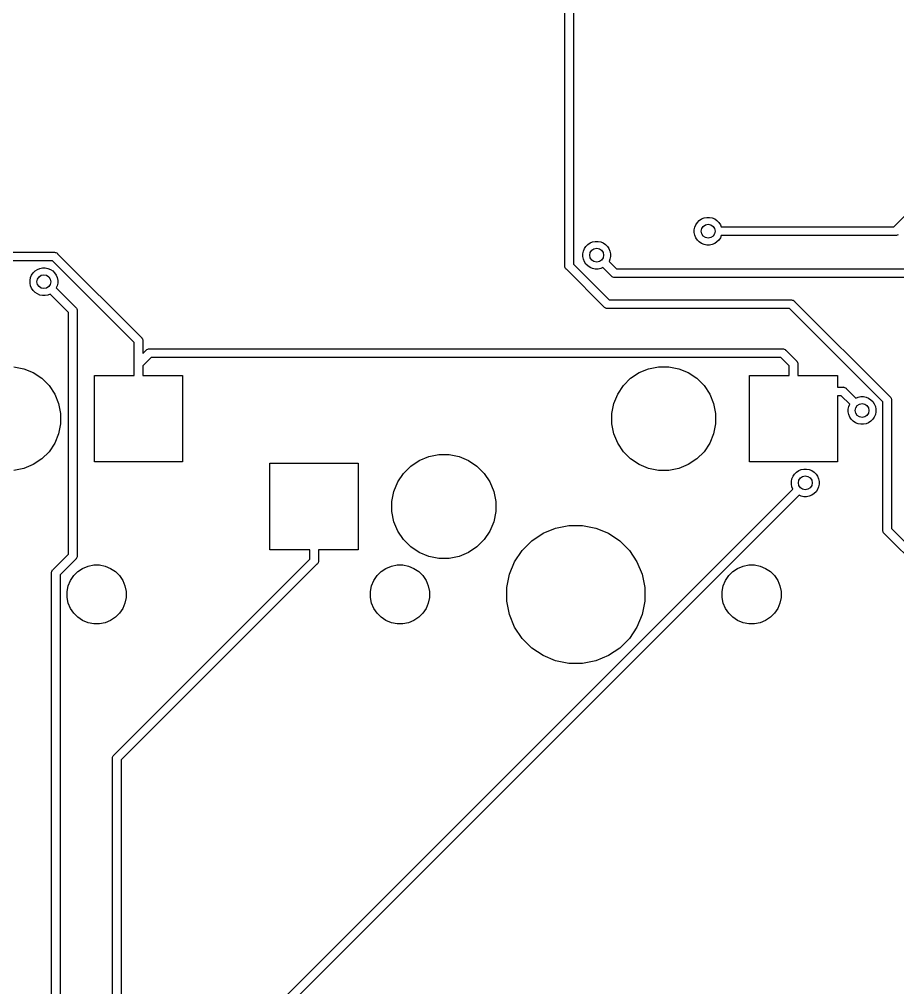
# Model space of a CAD drawing. Extents: x 1.2 to 14.9, y -4.9 to -0.3.
# Drawn here: x 4.322 to 5.321, y -2.677 to -1.576 of the extents above; entities that cross this region are included whole.
import ezdxf

# ---------------------------------------------------------------- set-up
doc = ezdxf.new("R2010")
doc.units = 0
doc.header["$MEASUREMENT"] = 0
doc.layers.add('BLACK', color=7, linetype='CONTINUOUS')

msp = doc.modelspace()

# ---------------------------------------------------------------- linework, layer by layer
at = {"layer": 'BLACK', "linetype": 'CONTINUOUS'}
for p, q in [((5.31673, -1.81194), (5.6851, -1.44356)), ((4.94267, -1.85629), (4.94267, -1.54026)), ((4.95251, -1.54206), (4.95251, -1.85449)), ((5.09328, -1.80682), (5.09548, -1.80463)), ((5.09548, -1.80463), (5.09806, -1.8029)), ((5.09806, -1.8029), (5.10092, -1.80172)), ((5.10092, -1.80172), (5.10396, -1.80111)), ((5.10396, -1.80111), (5.10707, -1.80111)), ((5.10707, -1.80111), (5.11011, -1.80172)), ((5.11011, -1.80172), (5.11298, -1.8029)), ((5.11298, -1.8029), (5.11555, -1.80463)), ((5.11555, -1.80463), (5.11775, -1.80682)), ((5.08977, -1.81531), (5.09037, -1.81226)), ((5.08977, -1.81841), (5.08977, -1.81531)), ((5.09037, -1.81226), (5.09156, -1.8094)), ((5.09156, -1.8094), (5.09328, -1.80682)), ((5.11775, -1.80682), (5.11947, -1.8094)), ((5.11947, -1.8094), (5.12052, -1.81194)), ((5.12052, -1.81194), (5.31673, -1.81194)), ((5.09037, -1.82145), (5.08977, -1.81841)), ((5.09156, -1.82432), (5.09037, -1.82145)), ((5.09328, -1.8269), (5.09156, -1.82432)), ((5.09548, -1.82909), (5.09328, -1.8269)), ((5.11775, -1.8269), (5.11555, -1.82909)), ((5.11947, -1.82432), (5.11775, -1.8269)), ((5.12052, -1.82178), (5.11947, -1.82432)), ((5.31852, -1.82178), (5.12052, -1.82178)), ((5.31876, -1.8218), (5.31852, -1.82178)), ((5.319, -1.82178), (5.31876, -1.8218)), ((5.31901, -1.82178), (5.319, -1.82178)), ((5.31973, -1.82171), (5.31901, -1.82178)), ((5.32066, -1.82143), (5.31973, -1.82171)), ((5.32151, -1.82097), (5.32066, -1.82143)), ((4.96363, -1.83952), (4.96482, -1.83665)), ((4.96482, -1.83665), (4.96654, -1.83408)), ((4.96654, -1.83408), (4.96873, -1.83188)), ((4.96873, -1.83188), (4.97131, -1.83016)), ((4.97131, -1.83016), (4.97418, -1.82897)), ((4.97418, -1.82897), (4.97722, -1.82837)), ((4.97722, -1.82837), (4.98032, -1.82837)), ((4.98032, -1.82837), (4.98337, -1.82897)), ((4.98337, -1.82897), (4.98623, -1.83016)), ((4.98623, -1.83016), (4.98881, -1.83188)), ((4.98881, -1.83188), (4.991, -1.83408)), ((4.991, -1.83408), (4.99273, -1.83665)), ((4.99273, -1.83665), (4.99391, -1.83952)), ((5.09806, -1.83081), (5.09548, -1.82909)), ((5.10092, -1.832), (5.09806, -1.83081)), ((5.10396, -1.83261), (5.10092, -1.832)), ((5.10707, -1.83261), (5.10396, -1.83261)), ((5.11011, -1.832), (5.10707, -1.83261)), ((5.11298, -1.83081), (5.11011, -1.832)), ((5.11555, -1.82909), (5.11298, -1.83081)), ((3.82358, -1.84079), (4.36166, -1.84079)), ((4.36166, -1.84079), (4.3619, -1.84076)), ((4.3619, -1.84076), (4.36214, -1.84079)), ((4.36214, -1.84079), (4.36214, -1.84079)), ((4.36214, -1.84079), (4.36287, -1.84086)), ((4.36287, -1.84086), (4.36379, -1.84114)), ((4.36379, -1.84114), (4.36465, -1.8416)), ((4.36465, -1.8416), (4.3654, -1.84221)), ((4.3654, -1.84221), (4.36555, -1.8424)), ((4.36555, -1.8424), (4.46095, -1.93779)), ((4.96302, -1.84256), (4.96363, -1.83952)), ((4.96302, -1.84567), (4.96302, -1.84256)), ((4.96363, -1.84871), (4.96302, -1.84567)), ((4.96482, -1.85157), (4.96363, -1.84871)), ((4.99391, -1.84871), (4.99286, -1.85125)), ((4.99391, -1.83952), (4.99452, -1.84256)), ((4.99452, -1.84567), (4.99391, -1.84871)), ((4.99452, -1.84256), (4.99452, -1.84567)), ((4.35986, -1.85063), (3.82537, -1.85063)), ((4.34003, -1.86203), (4.34261, -1.86031)), ((4.34261, -1.86031), (4.34548, -1.85912)), ((4.34548, -1.85912), (4.34852, -1.85852)), ((4.34852, -1.85852), (4.35162, -1.85852)), ((4.35162, -1.85852), (4.35466, -1.85912)), ((4.35466, -1.85912), (4.35753, -1.86031)), ((4.35753, -1.86031), (4.36011, -1.86203)), ((4.45272, -1.94348), (4.35986, -1.85063)), ((4.94264, -1.85653), (4.94267, -1.85629)), ((4.94274, -1.8575), (4.94264, -1.85653)), ((4.94302, -1.85842), (4.94274, -1.8575)), ((4.94347, -1.85928), (4.94302, -1.85842)), ((4.94393, -1.85983), (4.94347, -1.85928)), ((4.94409, -1.86003), (4.94393, -1.85983)), ((4.94428, -1.86018), (4.94409, -1.86003)), ((4.98736, -1.90326), (4.94428, -1.86018)), ((4.95251, -1.85449), (4.99305, -1.89503)), ((4.96654, -1.85415), (4.96482, -1.85157)), ((4.96873, -1.85635), (4.96654, -1.85415)), ((4.97131, -1.85807), (4.96873, -1.85635)), ((4.97418, -1.85926), (4.97131, -1.85807)), ((4.97722, -1.85986), (4.97418, -1.85926)), ((4.98032, -1.85986), (4.97722, -1.85986)), ((4.98337, -1.85926), (4.98032, -1.85986)), ((4.9859, -1.85821), (4.98337, -1.85926)), ((4.99551, -1.86782), (4.9859, -1.85821)), ((4.99286, -1.85125), (5.0012, -1.85959)), ((5.0012, -1.85959), (5.48579, -1.85959)), ((4.33432, -1.87271), (4.33493, -1.86967)), ((4.33493, -1.86967), (4.33612, -1.8668)), ((4.33612, -1.8668), (4.33784, -1.86423)), ((4.33784, -1.86423), (4.34003, -1.86203)), ((4.36011, -1.86203), (4.3623, -1.86423)), ((4.3623, -1.86423), (4.36403, -1.8668)), ((4.36403, -1.8668), (4.36521, -1.86967)), ((4.36521, -1.86967), (4.36582, -1.87271)), ((4.99567, -1.868), (4.99551, -1.86782)), ((4.99586, -1.86816), (4.99567, -1.868)), ((4.9964, -1.86861), (4.99586, -1.86816)), ((4.99586, -1.86816), (4.99586, -1.86816)), ((4.99642, -1.86862), (4.9964, -1.86861)), ((4.99727, -1.86908), (4.99642, -1.86862)), ((4.9982, -1.86936), (4.99727, -1.86908)), ((4.99892, -1.86943), (4.9982, -1.86936)), ((4.99917, -1.86945), (4.99892, -1.86943)), ((4.99892, -1.86943), (4.99892, -1.86943)), ((4.99941, -1.86943), (4.99917, -1.86945)), ((5.48399, -1.86943), (4.99941, -1.86943)), ((4.33432, -1.87581), (4.33432, -1.87271)), ((4.33493, -1.87886), (4.33432, -1.87581)), ((4.33612, -1.88172), (4.33493, -1.87886)), ((4.33784, -1.8843), (4.33612, -1.88172)), ((4.36521, -1.87886), (4.36416, -1.8814)), ((4.36416, -1.8814), (4.38627, -1.9035)), ((4.36582, -1.87581), (4.36521, -1.87886)), ((4.36582, -1.87271), (4.36582, -1.87581)), ((4.34003, -1.8865), (4.33784, -1.8843)), ((4.34261, -1.88822), (4.34003, -1.8865)), ((4.34548, -1.88941), (4.34261, -1.88822)), ((4.34852, -1.89001), (4.34548, -1.88941)), ((4.35162, -1.89001), (4.34852, -1.89001)), ((4.35466, -1.88941), (4.35162, -1.89001)), ((4.3572, -1.88836), (4.35466, -1.88941)), ((4.37804, -1.90919), (4.3572, -1.88836)), ((4.38627, -1.9035), (4.38645, -1.90365)), ((4.38645, -1.90365), (4.38661, -1.90384)), ((4.38661, -1.90384), (4.38661, -1.90384)), ((4.38661, -1.90384), (4.38707, -1.9044)), ((4.38707, -1.9044), (4.38753, -1.90526)), ((4.38753, -1.90526), (4.38781, -1.90618)), ((4.98751, -1.90345), (4.98736, -1.90326)), ((4.9877, -1.9036), (4.98751, -1.90345)), ((4.98826, -1.90406), (4.9877, -1.9036)), ((4.9877, -1.9036), (4.9877, -1.9036)), ((4.98894, -1.90443), (4.98826, -1.90406)), ((4.98912, -1.90452), (4.98894, -1.90443)), ((4.99004, -1.9048), (4.98912, -1.90452)), ((4.99077, -1.90487), (4.99004, -1.9048)), ((4.99101, -1.9049), (4.99077, -1.90487)), ((4.99077, -1.90487), (4.99077, -1.90487)), ((4.99125, -1.90487), (4.99101, -1.9049)), ((5.19818, -1.90487), (4.99125, -1.90487)), ((4.99305, -1.89503), (5.19998, -1.89503)), ((5.30425, -2.01095), (5.19818, -1.90487)), ((5.19998, -1.89503), (5.20022, -1.89501)), ((5.20022, -1.89501), (5.20046, -1.89503)), ((5.20046, -1.89503), (5.20046, -1.89503)), ((5.20046, -1.89503), (5.20118, -1.8951)), ((5.20118, -1.8951), (5.20211, -1.89538)), ((5.20211, -1.89538), (5.20296, -1.89584)), ((5.20296, -1.89584), (5.20371, -1.89646)), ((5.20371, -1.89646), (5.20387, -1.89664)), ((5.20387, -1.89664), (5.31248, -2.00526)), ((4.37804, -2.18414), (4.37804, -1.90919)), ((4.38781, -1.90618), (4.38788, -1.90691)), ((4.38788, -1.90691), (4.38788, -1.90691)), ((4.38788, -1.90691), (4.3879, -1.90715)), ((4.3879, -1.90715), (4.38788, -1.90739)), ((4.38788, -1.90739), (4.38788, -2.18594)), ((4.46095, -1.93779), (4.46113, -1.93795)), ((4.46113, -1.93795), (4.46129, -1.93814)), ((4.46129, -1.93814), (4.46129, -1.93814)), ((4.46129, -1.93814), (4.46175, -1.9387)), ((4.45272, -1.96774), (4.45272, -1.94348)), ((4.46175, -1.9387), (4.46207, -1.93929)), ((4.46207, -1.93929), (4.46221, -1.93955)), ((4.46221, -1.93955), (4.46249, -1.94048)), ((4.46249, -1.94048), (4.46256, -1.9412)), ((4.46256, -1.9412), (4.46256, -1.9412)), ((4.46256, -1.9412), (4.46258, -1.94144)), ((4.46258, -1.94144), (4.46256, -1.94169)), ((4.46256, -1.94169), (4.46256, -1.9561)), ((4.46256, -1.9561), (4.4664, -1.95226)), ((4.47209, -1.96049), (4.46256, -1.97002)), ((4.4664, -1.95226), (4.46655, -1.95207)), ((4.46655, -1.95207), (4.46674, -1.95192)), ((4.46674, -1.95192), (4.4673, -1.95146)), ((4.46674, -1.95192), (4.46674, -1.95192)), ((4.4673, -1.95146), (4.46815, -1.951)), ((4.46815, -1.951), (4.46908, -1.95072)), ((4.46908, -1.95072), (4.46981, -1.95065)), ((4.46981, -1.95065), (4.47005, -1.95063)), ((4.46981, -1.95065), (4.46981, -1.95065)), ((4.47005, -1.95063), (4.47029, -1.95065)), ((4.47029, -1.95065), (5.18999, -1.95065)), ((5.18819, -1.96049), (4.47209, -1.96049)), ((5.19772, -1.97002), (5.18819, -1.96049)), ((5.18999, -1.95065), (5.19023, -1.95063)), ((5.19023, -1.95063), (5.19047, -1.95065)), ((5.19047, -1.95065), (5.19047, -1.95065)), ((5.19047, -1.95065), (5.19119, -1.95072)), ((5.19119, -1.95072), (5.19212, -1.951)), ((5.19212, -1.951), (5.19298, -1.95146)), ((5.19298, -1.95146), (5.19372, -1.95207)), ((5.19372, -1.95207), (5.19388, -1.95226)), ((5.19388, -1.95226), (5.20595, -1.96433)), ((4.31582, -1.97094), (4.32723, -1.97321)), ((4.45269, -1.96798), (4.45272, -1.96774)), ((4.45272, -1.96822), (4.45269, -1.96798)), ((4.45272, -1.98079), (4.45272, -1.96822)), ((4.45272, -1.96822), (4.45272, -1.96822)), ((4.45272, -1.96822), (4.45272, -1.96822)), ((4.46256, -1.97002), (4.46256, -1.98079)), ((5.03777, -1.97321), (5.04918, -1.97094)), ((5.04918, -1.97094), (5.06082, -1.97094)), ((5.06082, -1.97094), (5.07223, -1.97321)), ((5.19772, -1.98079), (5.19772, -1.97002)), ((5.20595, -1.96433), (5.20613, -1.96448)), ((5.20613, -1.96448), (5.20629, -1.96467)), ((5.20629, -1.96467), (5.20629, -1.96467)), ((5.20629, -1.96467), (5.20675, -1.96523)), ((5.20675, -1.96523), (5.2071, -1.96589)), ((5.2071, -1.96589), (5.20721, -1.96609)), ((5.20721, -1.96609), (5.20749, -1.96702)), ((5.20749, -1.96702), (5.20756, -1.96774)), ((5.20756, -1.96774), (5.20756, -1.96774)), ((5.20756, -1.96774), (5.20758, -1.96798)), ((5.20758, -1.96798), (5.20756, -1.96822)), ((5.20756, -1.96822), (5.20756, -1.98079)), ((4.32723, -1.97321), (4.33797, -1.97767)), ((4.33797, -1.97767), (4.34765, -1.98413)), ((4.40744, -2.07921), (4.40744, -1.98079)), ((4.40744, -1.98079), (4.45272, -1.98079)), ((4.46256, -1.98079), (4.50783, -1.98079)), ((4.50783, -1.98079), (4.50783, -2.07921)), ((5.01735, -1.98413), (5.02703, -1.97767)), ((5.02703, -1.97767), (5.03777, -1.97321)), ((5.07223, -1.97321), (5.08297, -1.97767)), ((5.08297, -1.97767), (5.09265, -1.98413)), ((5.15244, -2.07921), (5.15244, -1.98079)), ((5.15244, -1.98079), (5.19772, -1.98079)), ((5.20756, -1.98079), (5.25283, -1.98079)), ((5.25283, -1.98079), (5.25283, -1.99407)), ((4.34765, -1.98413), (4.35587, -1.99235)), ((4.35587, -1.99235), (4.36233, -2.00203)), ((5.00267, -2.00203), (5.00913, -1.99235)), ((5.00913, -1.99235), (5.01735, -1.98413)), ((5.09265, -1.98413), (5.10087, -1.99235)), ((5.10087, -1.99235), (5.10733, -2.00203)), ((4.36233, -2.00203), (4.36679, -2.01277)), ((4.99821, -2.01277), (5.00267, -2.00203)), ((5.10733, -2.00203), (5.11179, -2.01277)), ((5.25283, -1.99407), (5.25863, -1.99407)), ((5.25683, -2.00391), (5.25283, -2.00391)), ((5.25283, -2.00391), (5.25283, -2.07921)), ((5.26653, -2.01361), (5.25683, -2.00391)), ((5.25863, -1.99407), (5.25887, -1.99404)), ((5.25887, -1.99404), (5.25911, -1.99407)), ((5.25911, -1.99407), (5.25911, -1.99407)), ((5.25911, -1.99407), (5.25983, -1.99414)), ((5.25983, -1.99414), (5.26076, -1.99442)), ((5.26076, -1.99442), (5.26161, -1.99488)), ((5.26161, -1.99488), (5.26236, -1.99549)), ((5.26236, -1.99549), (5.26252, -1.99568)), ((5.26252, -1.99568), (5.27349, -2.00665)), ((4.36679, -2.01277), (4.36906, -2.02418)), ((4.99594, -2.02418), (4.99821, -2.01277)), ((5.11179, -2.01277), (5.11406, -2.02418)), ((5.26548, -2.01615), (5.26653, -2.01361)), ((5.27349, -2.00665), (5.27602, -2.0056)), ((5.27602, -2.0056), (5.27907, -2.00499)), ((5.27907, -2.00499), (5.28217, -2.00499)), ((5.28217, -2.00499), (5.28521, -2.0056)), ((5.28521, -2.0056), (5.28808, -2.00678)), ((5.28808, -2.00678), (5.29066, -2.00851)), ((5.29066, -2.00851), (5.29285, -2.0107)), ((5.29285, -2.0107), (5.29457, -2.01328)), ((5.29457, -2.01328), (5.29576, -2.01615)), ((5.30425, -2.15683), (5.30425, -2.01095)), ((5.31248, -2.00526), (5.31267, -2.00541)), ((5.31267, -2.00541), (5.31282, -2.0056)), ((5.31282, -2.0056), (5.31328, -2.00616)), ((5.31328, -2.00616), (5.31362, -2.00678)), ((5.31362, -2.00678), (5.31374, -2.00702)), ((5.31374, -2.00702), (5.31402, -2.00794)), ((5.31402, -2.00794), (5.31409, -2.00867)), ((5.31409, -2.00867), (5.31409, -2.00867)), ((5.31409, -2.00867), (5.31412, -2.00891)), ((5.31412, -2.00891), (5.31409, -2.00915)), ((5.31409, -2.00915), (5.31409, -2.15504)), ((4.36906, -2.02418), (4.36906, -2.03582)), ((4.99594, -2.03582), (4.99594, -2.02418)), ((5.11406, -2.02418), (5.11406, -2.03582)), ((5.26487, -2.01919), (5.26548, -2.01615)), ((5.26487, -2.02229), (5.26487, -2.01919)), ((5.26548, -2.02533), (5.26487, -2.02229)), ((5.26666, -2.0282), (5.26548, -2.02533)), ((5.29576, -2.02533), (5.29457, -2.0282)), ((5.29576, -2.01615), (5.29637, -2.01919)), ((5.29637, -2.02229), (5.29576, -2.02533)), ((5.29637, -2.01919), (5.29637, -2.02229)), ((4.36906, -2.03582), (4.36679, -2.04723)), ((4.99821, -2.04723), (4.99594, -2.03582)), ((5.11406, -2.03582), (5.11179, -2.04723)), ((5.26839, -2.03078), (5.26666, -2.0282)), ((5.27058, -2.03297), (5.26839, -2.03078)), ((5.27316, -2.0347), (5.27058, -2.03297)), ((5.27602, -2.03588), (5.27316, -2.0347)), ((5.27907, -2.03649), (5.27602, -2.03588)), ((5.28217, -2.03649), (5.27907, -2.03649)), ((5.28521, -2.03588), (5.28217, -2.03649)), ((5.28808, -2.0347), (5.28521, -2.03588)), ((5.29066, -2.03297), (5.28808, -2.0347)), ((5.29285, -2.03078), (5.29066, -2.03297)), ((5.29457, -2.0282), (5.29285, -2.03078)), ((4.36679, -2.04723), (4.36233, -2.05797)), ((5.00267, -2.05797), (4.99821, -2.04723)), ((5.11179, -2.04723), (5.10733, -2.05797)), ((4.36233, -2.05797), (4.35587, -2.06765)), ((5.00913, -2.06765), (5.00267, -2.05797)), ((5.10733, -2.05797), (5.10087, -2.06765)), ((4.35587, -2.06765), (4.34765, -2.07587)), ((5.01735, -2.07587), (5.00913, -2.06765)), ((5.10087, -2.06765), (5.09265, -2.07587)), ((4.34765, -2.07587), (4.33797, -2.08233)), ((4.50783, -2.07921), (4.40744, -2.07921)), ((4.60717, -2.17921), (4.60717, -2.08079)), ((4.60717, -2.08079), (4.70756, -2.08079)), ((4.70756, -2.08079), (4.70756, -2.17921)), ((4.76735, -2.08413), (4.77703, -2.07767)), ((4.77703, -2.07767), (4.78777, -2.07321)), ((4.78777, -2.07321), (4.79918, -2.07094)), ((4.79918, -2.07094), (4.81082, -2.07094)), ((4.81082, -2.07094), (4.82223, -2.07321)), ((4.82223, -2.07321), (4.83297, -2.07767)), ((4.83297, -2.07767), (4.84265, -2.08413)), ((5.02703, -2.08233), (5.01735, -2.07587)), ((5.09265, -2.07587), (5.08297, -2.08233)), ((5.25283, -2.07921), (5.15244, -2.07921)), ((4.32723, -2.08679), (4.31582, -2.08906)), ((4.33797, -2.08233), (4.32723, -2.08679)), ((4.75267, -2.10203), (4.75913, -2.09235)), ((4.75913, -2.09235), (4.76735, -2.08413)), ((4.84265, -2.08413), (4.85087, -2.09235)), ((4.85087, -2.09235), (4.85733, -2.10203)), ((5.03777, -2.08679), (5.02703, -2.08233)), ((5.04918, -2.08906), (5.03777, -2.08679)), ((5.06082, -2.08906), (5.04918, -2.08906)), ((5.07223, -2.08679), (5.06082, -2.08906)), ((5.08297, -2.08233), (5.07223, -2.08679)), ((5.20381, -2.09307), (5.20601, -2.09088)), ((5.20601, -2.09088), (5.20859, -2.08915)), ((5.20859, -2.08915), (5.21145, -2.08797)), ((5.21145, -2.08797), (5.2145, -2.08736)), ((5.2145, -2.08736), (5.2176, -2.08736)), ((5.2176, -2.08736), (5.22064, -2.08797)), ((5.22064, -2.08797), (5.22351, -2.08915)), ((5.22351, -2.08915), (5.22609, -2.09088)), ((5.22609, -2.09088), (5.22828, -2.09307)), ((4.74821, -2.11277), (4.75267, -2.10203)), ((4.85733, -2.10203), (4.86179, -2.11277)), ((5.2003, -2.10156), (5.2009, -2.09852)), ((5.2003, -2.10466), (5.2003, -2.10156)), ((5.2009, -2.09852), (5.20209, -2.09565)), ((5.20209, -2.09565), (5.20381, -2.09307)), ((5.22828, -2.09307), (5.23, -2.09565)), ((5.23, -2.09565), (5.23119, -2.09852)), ((5.23119, -2.09852), (5.2318, -2.10156)), ((5.2318, -2.10156), (5.2318, -2.10466)), ((4.58621, -2.72599), (5.20196, -2.11024)), ((4.74594, -2.12418), (4.74821, -2.11277)), ((4.86179, -2.11277), (4.86406, -2.12418)), ((5.2009, -2.1077), (5.2003, -2.10466)), ((5.20196, -2.11024), (5.2009, -2.1077)), ((5.22828, -2.11315), (5.22609, -2.11534)), ((5.23, -2.11057), (5.22828, -2.11315)), ((5.23119, -2.1077), (5.23, -2.11057)), ((5.2318, -2.10466), (5.23119, -2.1077)), ((5.20892, -2.1172), (4.59444, -2.73168)), ((4.74594, -2.13582), (4.74594, -2.12418)), ((4.86406, -2.12418), (4.86406, -2.13582)), ((5.21145, -2.11825), (5.20892, -2.1172)), ((5.2145, -2.11886), (5.21145, -2.11825)), ((5.2176, -2.11886), (5.2145, -2.11886)), ((5.22064, -2.11825), (5.2176, -2.11886)), ((5.22351, -2.11707), (5.22064, -2.11825)), ((5.22609, -2.11534), (5.22351, -2.11707)), ((4.74821, -2.14723), (4.74594, -2.13582)), ((4.86406, -2.13582), (4.86179, -2.14723)), ((4.75267, -2.15797), (4.74821, -2.14723)), ((4.86179, -2.14723), (4.85733, -2.15797)), ((4.75913, -2.16765), (4.75267, -2.15797)), ((4.85733, -2.15797), (4.85087, -2.16765)), ((4.91782, -2.16043), (4.9321, -2.15452)), ((4.9321, -2.15452), (4.94727, -2.1515)), ((4.94727, -2.1515), (4.96273, -2.1515)), ((4.96273, -2.1515), (4.9779, -2.15452)), ((4.9779, -2.15452), (4.99218, -2.16043)), ((5.30423, -2.15707), (5.30425, -2.15683)), ((5.30432, -2.15804), (5.30423, -2.15707)), ((5.3046, -2.15897), (5.30432, -2.15804)), ((5.31409, -2.15504), (5.81312, -2.65406)), ((4.76735, -2.17587), (4.75913, -2.16765)), ((4.85087, -2.16765), (4.84265, -2.17587)), ((4.89403, -2.17996), (4.90496, -2.16903)), ((4.90496, -2.16903), (4.91782, -2.16043)), ((4.99218, -2.16043), (5.00504, -2.16903)), ((5.00504, -2.16903), (5.01597, -2.17996)), ((5.30506, -2.15982), (5.3046, -2.15897)), ((5.30552, -2.16038), (5.30506, -2.15982)), ((5.30568, -2.16057), (5.30552, -2.16038)), ((5.30586, -2.16073), (5.30568, -2.16057)), ((5.80743, -2.66229), (5.30586, -2.16073)), ((4.65244, -2.17921), (4.60717, -2.17921)), ((4.65244, -2.18998), (4.65244, -2.17921)), ((4.70756, -2.17921), (4.66228, -2.17921)), ((4.66228, -2.17921), (4.66228, -2.19178)), ((4.77703, -2.18233), (4.76735, -2.17587)), ((4.84265, -2.17587), (4.83297, -2.18233)), ((4.88543, -2.19282), (4.89403, -2.17996)), ((5.01597, -2.17996), (5.02457, -2.19282)), ((4.36019, -2.20199), (4.37804, -2.18414)), ((4.38627, -2.18983), (4.36842, -2.20768)), ((4.38645, -2.18968), (4.38627, -2.18983)), ((4.38661, -2.18949), (4.38645, -2.18968)), ((4.38707, -2.18893), (4.38661, -2.18949)), ((4.38661, -2.18949), (4.38661, -2.18949)), ((4.38711, -2.18884), (4.38707, -2.18893)), ((4.38753, -2.18807), (4.38711, -2.18884)), ((4.38781, -2.18715), (4.38753, -2.18807)), ((4.38788, -2.18642), (4.38781, -2.18715)), ((4.38788, -2.18594), (4.3879, -2.18618)), ((4.3879, -2.18618), (4.38788, -2.18642)), ((4.38788, -2.18642), (4.38788, -2.18642)), ((4.42982, -2.4126), (4.65244, -2.18998)), ((4.66228, -2.19178), (4.66231, -2.19202)), ((4.78777, -2.18679), (4.77703, -2.18233)), ((4.79918, -2.18906), (4.78777, -2.18679)), ((4.81082, -2.18906), (4.79918, -2.18906)), ((4.82223, -2.18679), (4.81082, -2.18906)), ((4.83297, -2.18233), (4.82223, -2.18679)), ((4.35939, -2.20289), (4.36, -2.20214)), ((4.36, -2.20214), (4.36019, -2.20199)), ((4.38864, -2.20398), (4.39413, -2.20031)), ((4.39413, -2.20031), (4.40023, -2.19779)), ((4.40023, -2.19779), (4.4067, -2.1965)), ((4.4067, -2.1965), (4.4133, -2.1965)), ((4.4133, -2.1965), (4.41977, -2.19779)), ((4.41977, -2.19779), (4.42587, -2.20031)), ((4.42587, -2.20031), (4.43135, -2.20398)), ((4.66067, -2.19567), (4.43806, -2.41829)), ((4.66086, -2.19552), (4.66067, -2.19567)), ((4.66111, -2.19521), (4.66086, -2.19552)), ((4.66147, -2.19477), (4.66111, -2.19521)), ((4.66193, -2.19391), (4.66147, -2.19477)), ((4.66205, -2.19353), (4.66193, -2.19391)), ((4.66221, -2.19298), (4.66205, -2.19353)), ((4.66228, -2.19226), (4.66221, -2.19298)), ((4.66231, -2.19202), (4.66228, -2.19226)), ((4.66228, -2.19226), (4.66228, -2.19226)), ((4.73365, -2.20398), (4.73913, -2.20031)), ((4.73913, -2.20031), (4.74523, -2.19779)), ((4.74523, -2.19779), (4.7517, -2.1965)), ((4.7517, -2.1965), (4.7583, -2.1965)), ((4.7583, -2.1965), (4.76477, -2.19779)), ((4.76477, -2.19779), (4.77087, -2.20031)), ((4.77087, -2.20031), (4.77635, -2.20398)), ((4.87952, -2.2071), (4.88543, -2.19282)), ((5.02457, -2.19282), (5.03048, -2.2071)), ((5.13364, -2.20398), (5.13913, -2.20031)), ((5.13913, -2.20031), (5.14523, -2.19779)), ((5.14523, -2.19779), (5.1517, -2.1965)), ((5.1517, -2.1965), (5.1583, -2.1965)), ((5.1583, -2.1965), (5.16477, -2.19779)), ((5.16477, -2.19779), (5.17087, -2.20031)), ((5.17087, -2.20031), (5.17636, -2.20398)), ((4.35855, -2.20564), (4.35858, -2.2054)), ((4.35858, -2.20588), (4.35855, -2.20564)), ((4.35858, -2.2054), (4.35865, -2.20467)), ((4.35858, -2.2054), (4.35858, -2.2054)), ((4.35858, -2.77027), (4.35858, -2.20588)), ((4.35865, -2.20467), (4.35893, -2.20375)), ((4.35893, -2.20375), (4.35939, -2.20289)), ((4.36842, -2.20768), (4.36842, -2.76847)), ((4.38031, -2.21413), (4.38398, -2.20864)), ((4.38398, -2.20864), (4.38864, -2.20398)), ((4.43135, -2.20398), (4.43602, -2.20864)), ((4.43602, -2.20864), (4.43969, -2.21413)), ((4.72531, -2.21413), (4.72898, -2.20864)), ((4.72898, -2.20864), (4.73365, -2.20398)), ((4.77635, -2.20398), (4.78102, -2.20864)), ((4.78102, -2.20864), (4.78469, -2.21413)), ((4.8765, -2.22227), (4.87952, -2.2071)), ((5.03048, -2.2071), (5.0335, -2.22227)), ((5.12531, -2.21413), (5.12898, -2.20864)), ((5.12898, -2.20864), (5.13364, -2.20398)), ((5.17636, -2.20398), (5.18102, -2.20864)), ((5.18102, -2.20864), (5.18469, -2.21413)), ((4.3765, -2.2267), (4.37779, -2.22023)), ((4.37779, -2.22023), (4.38031, -2.21413)), ((4.43969, -2.21413), (4.44221, -2.22023)), ((4.44221, -2.22023), (4.4435, -2.2267)), ((4.7215, -2.2267), (4.72279, -2.22023)), ((4.72279, -2.22023), (4.72531, -2.21413)), ((4.78469, -2.21413), (4.78721, -2.22023)), ((4.78721, -2.22023), (4.7885, -2.2267)), ((4.8765, -2.23773), (4.8765, -2.22227)), ((5.0335, -2.22227), (5.0335, -2.23773)), ((5.1215, -2.2267), (5.12279, -2.22023)), ((5.12279, -2.22023), (5.12531, -2.21413)), ((5.18469, -2.21413), (5.18721, -2.22023)), ((5.18721, -2.22023), (5.1885, -2.2267)), ((4.3765, -2.2333), (4.3765, -2.2267)), ((4.37779, -2.23977), (4.3765, -2.2333)), ((4.4435, -2.2333), (4.44221, -2.23977)), ((4.4435, -2.2267), (4.4435, -2.2333)), ((4.7215, -2.2333), (4.7215, -2.2267)), ((4.72279, -2.23977), (4.7215, -2.2333)), ((4.7885, -2.2333), (4.78721, -2.23977)), ((4.7885, -2.2267), (4.7885, -2.2333)), ((5.1215, -2.2333), (5.1215, -2.2267)), ((5.12279, -2.23977), (5.1215, -2.2333)), ((5.1885, -2.2333), (5.18721, -2.23977)), ((5.1885, -2.2267), (5.1885, -2.2333)), ((4.38031, -2.24587), (4.37779, -2.23977)), ((4.38398, -2.25135), (4.38031, -2.24587)), ((4.43969, -2.24587), (4.43602, -2.25135)), ((4.44221, -2.23977), (4.43969, -2.24587)), ((4.72531, -2.24587), (4.72279, -2.23977)), ((4.72898, -2.25135), (4.72531, -2.24587)), ((4.78469, -2.24587), (4.78102, -2.25135)), ((4.78721, -2.23977), (4.78469, -2.24587)), ((4.87952, -2.2529), (4.8765, -2.23773)), ((5.0335, -2.23773), (5.03048, -2.2529)), ((5.12531, -2.24587), (5.12279, -2.23977)), ((5.12898, -2.25135), (5.12531, -2.24587)), ((5.18469, -2.24587), (5.18102, -2.25135)), ((5.18721, -2.23977), (5.18469, -2.24587)), ((4.38864, -2.25602), (4.38398, -2.25135)), ((4.39413, -2.25969), (4.38864, -2.25602)), ((4.43135, -2.25602), (4.42587, -2.25969)), ((4.43602, -2.25135), (4.43135, -2.25602)), ((4.73365, -2.25602), (4.72898, -2.25135)), ((4.73913, -2.25969), (4.73365, -2.25602)), ((4.77635, -2.25602), (4.77087, -2.25969)), ((4.78102, -2.25135), (4.77635, -2.25602)), ((4.88543, -2.26718), (4.87952, -2.2529)), ((5.03048, -2.2529), (5.02457, -2.26718)), ((5.13364, -2.25602), (5.12898, -2.25135)), ((5.13913, -2.25969), (5.13364, -2.25602)), ((5.17636, -2.25602), (5.17087, -2.25969)), ((5.18102, -2.25135), (5.17636, -2.25602)), ((4.40023, -2.26221), (4.39413, -2.25969)), ((4.4067, -2.2635), (4.40023, -2.26221)), ((4.4133, -2.2635), (4.4067, -2.2635)), ((4.41977, -2.26221), (4.4133, -2.2635)), ((4.42587, -2.25969), (4.41977, -2.26221)), ((4.74523, -2.26221), (4.73913, -2.25969)), ((4.7517, -2.2635), (4.74523, -2.26221)), ((4.7583, -2.2635), (4.7517, -2.2635)), ((4.76477, -2.26221), (4.7583, -2.2635)), ((4.77087, -2.25969), (4.76477, -2.26221)), ((4.89403, -2.28004), (4.88543, -2.26718)), ((5.02457, -2.26718), (5.01597, -2.28004)), ((5.14523, -2.26221), (5.13913, -2.25969)), ((5.1517, -2.2635), (5.14523, -2.26221)), ((5.1583, -2.2635), (5.1517, -2.2635)), ((5.16477, -2.26221), (5.1583, -2.2635)), ((5.17087, -2.25969), (5.16477, -2.26221)), ((4.90496, -2.29097), (4.89403, -2.28004)), ((5.01597, -2.28004), (5.00504, -2.29097)), ((4.91782, -2.29957), (4.90496, -2.29097)), ((4.9321, -2.30548), (4.91782, -2.29957)), ((4.99218, -2.29957), (4.9779, -2.30548)), ((5.00504, -2.29097), (4.99218, -2.29957)), ((4.94727, -2.3085), (4.9321, -2.30548)), ((4.96273, -2.3085), (4.94727, -2.3085)), ((4.9779, -2.30548), (4.96273, -2.3085)), ((4.42819, -2.41625), (4.42828, -2.41528)), ((4.42821, -2.41649), (4.42819, -2.41625)), ((4.42821, -2.81483), (4.42821, -2.41649)), ((4.42828, -2.41528), (4.42857, -2.41436)), ((4.42857, -2.41436), (4.42902, -2.4135)), ((4.42902, -2.4135), (4.42948, -2.41294)), ((4.42948, -2.41294), (4.42964, -2.41275)), ((4.42948, -2.41294), (4.42948, -2.41294)), ((4.42964, -2.41275), (4.42982, -2.4126)), ((4.43806, -2.41829), (4.43806, -2.81303))]:
    msp.add_line(p, q, dxfattribs=at)
at = {"layer": 'BLACK'}
for centre in [(5.10552, -1.81686), (4.97877, -1.84411), (4.35007, -1.87426), (5.28062, -2.02074), (5.21605, -2.10311)]:
    msp.add_circle(centre, 0.007874, dxfattribs=at)

doc.saveas('drawing.dxf')
